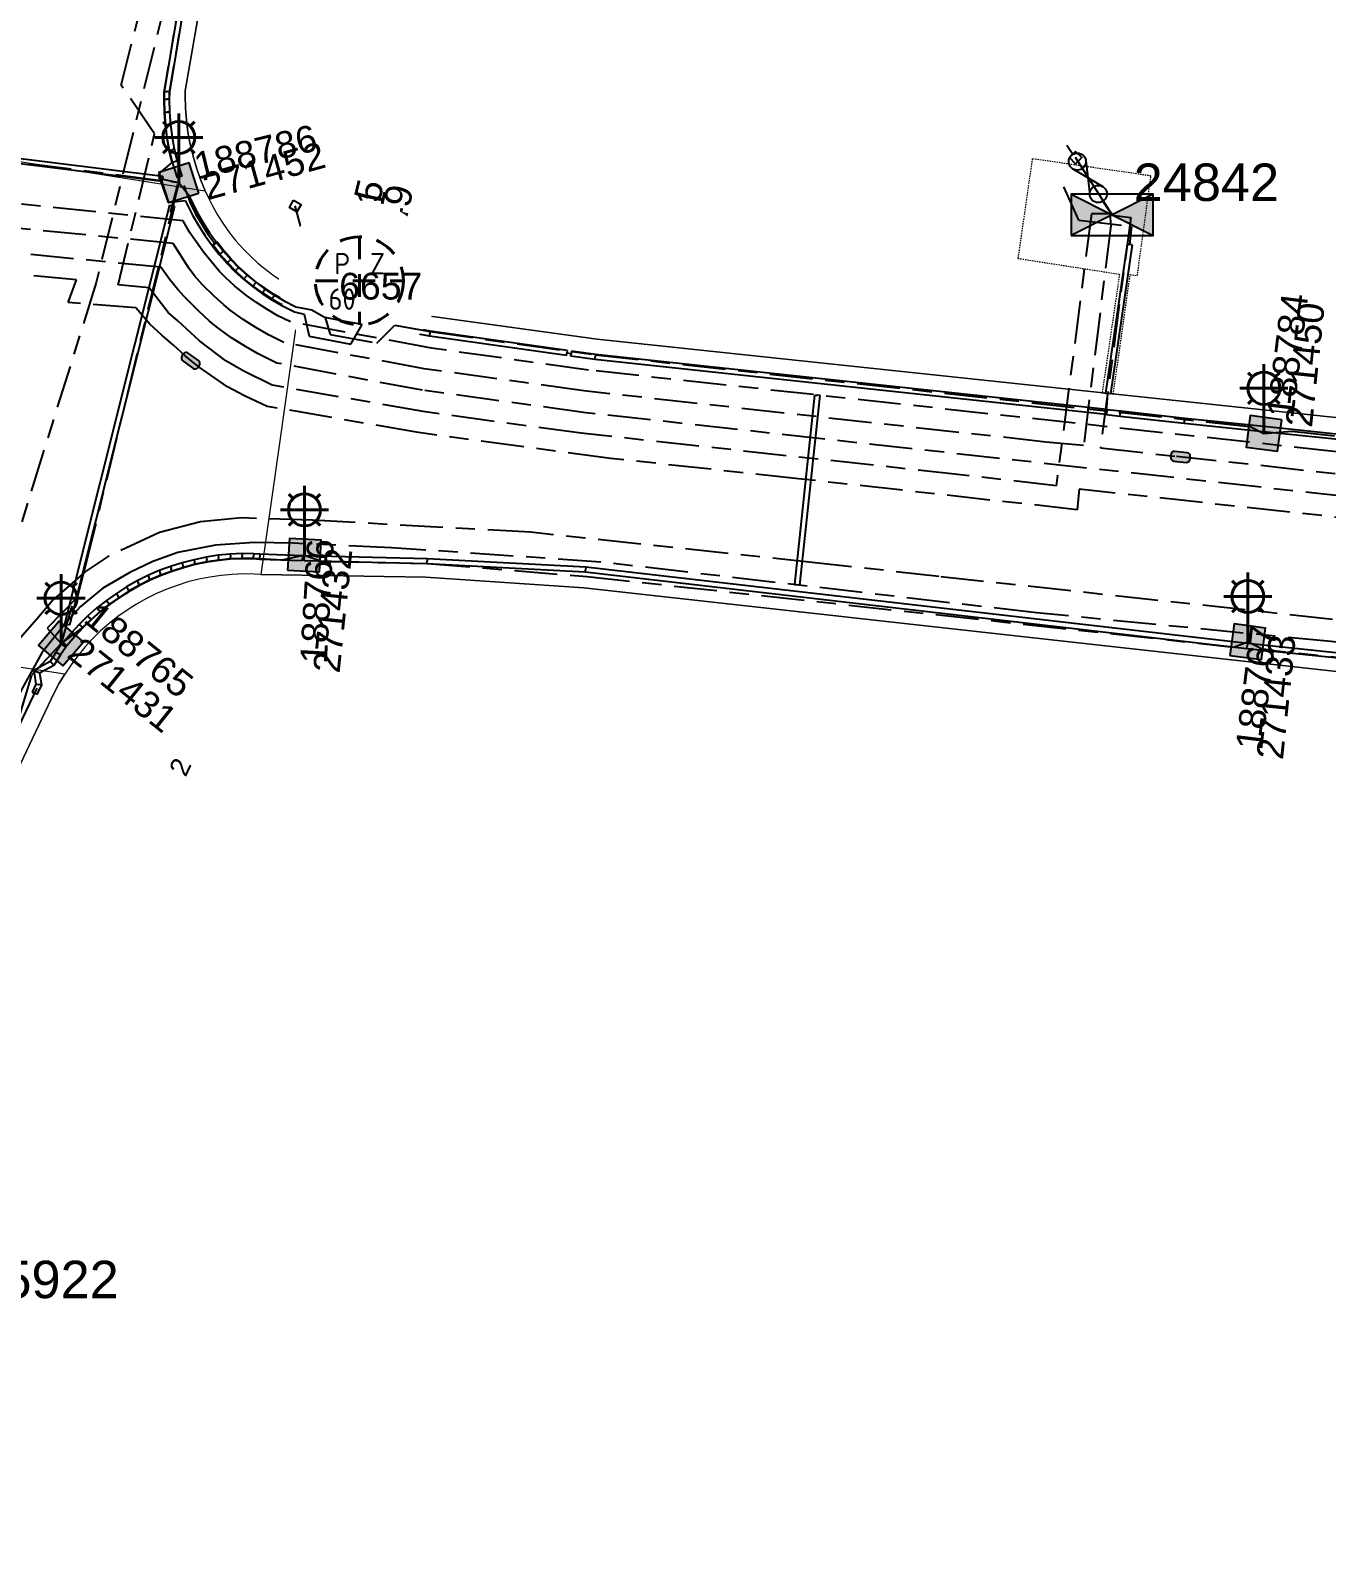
# Model space of a CAD drawing. Header units: metres. Extents: x 302931 to 308644, y 6253878 to 6257414.
# Drawn here: x 307561.3 to 307682.5, y 6256201.9 to 6256342.8 of the extents above; entities that cross this region are included whole.
import ezdxf
from ezdxf.enums import TextEntityAlignment as Align

# ---------------------------------------------------------------- set-up
doc = ezdxf.new("R2010")
doc.units = ezdxf.units.M
for name, pattern in [('Cable Exist UG', [8.2, 4, -1.2, 1.8, -1.2]), ('Dash', [5, 3, -2]), ('HIDDEN', [0.375, 0.25, -0.125]), ('HIDDEN2', [0.1875, 0.125, -0.0625])]:
    doc.linetypes.add(name, pattern=pattern)
doc.layers.get('0').update_dxf_attribs({"color": 6})
for name, color, linetype, lineweight in [('Cadastre Land Parcels_SP_EXT', 9, 'Continuous', 5), ('Cadastre Other Property_SP_EXT', 9, 'HIDDEN', 5), ('Cadastre Roads_SP_EXT', 9, 'Continuous', 5)]:
    doc.layers.add(name, color=color, linetype=linetype, lineweight=lineweight)
for name, color, linetype in [('Duct_SP_EXT', 7, 'Continuous'), ('Equip_HV_EXT', 7, 'Continuous'), ('Equip_LV_EXT', 7, 'Continuous'), ('Equip_SL_EXT', 7, 'Continuous'), ('Equip_SP_SL_EXT', 7, 'Continuous'), ('Mains_HV_EXT', 7, 'Continuous'), ('Mains_LV_EXT', 7, 'Continuous'), ('Mains_SL_EXT', 7, 'Continuous'), ('Services_SP_EXT', 7, 'Continuous'), ('Sub_SP_EXT', 7, 'Continuous'), ('SupportsUG_SP_LV_EXT', 7, 'Continuous'), ('SupportsUG_SP_LV_SL_EXT', 7, 'Continuous'), ('Trench_SP_EXT', 7, 'Continuous')]:
    doc.layers.add(name, color=color, linetype=linetype)
doc.styles.add('COLUMN_LABEL', font='arial.ttf')
doc.styles.add('iecARIAL', font='arial.ttf', dxfattribs={"height": 2})
doc.styles.add('IESYMBOL1', font='isocp.shx')
doc.styles.add('POLE_LABEL', font='arial.ttf')
doc.styles.add('SLCP_LABEL', font='arial.ttf', dxfattribs={"height": 3.5})
doc.styles.get("Standard").update_dxf_attribs({"font": 'arial.ttf'})

# ---------------------------------------------------------------- blocks, each defined once
blk = doc.blocks.new('SUB_PADMOUNT_EXT')
for points in [[(0, 0), (-3.84, 1.92), (-3.84, -1.92)], [(0, 0), (3.84, 1.92), (3.84, -1.92)]]:
    blk.add_hatch(color=256).paths.add_polyline_path(points)
for p, q in [((3.84, 1.92), (-3.84, -1.92)), ((-3.84, 1.92), (3.84, -1.92))]:
    blk.add_line(p, q)
blk.add_lwpolyline([(-3.84, -1.92), (3.84, -1.92), (3.84, 1.92), (-3.84, 1.92)], close=True)
for tag, height, flags, p in [('ASSET_NUM', 3.5, 8, (2, 2)), ('STREET_CODE', 0.2, 9, (1.5, 0)), ('CONSTRUCTED_VOLTAGE', 0.2, 9, (1.5, -0.2)), ('OPERATING_VOLTAGE', 0.2, 9, (1.5, -0.6)), ('ORIENTATION', 0.2, 9, (1.5, -0.8)), ('OWNED_BY', 0.2, 9, (1.5, -1)), ('OPERATED_BY', 0.2, 9, (1.5, -1.2)), ('NO_PHASES', 0.2, 9, (1.5, -0.4)), ('MAINTAINED_BY', 0.2, 9, (1.5, -1.4)), ('SECONDARY_VOLTAGE', 0.2, 9, (1.5, -1.6)), ('STATE', 0.2, 9, (1.5, -1.8)), ('SUBSTATION_TYPE', 0.2, 9, (1.5, -2.2)), ('PARENT', 0.2, 9, (1.5, -2)), ('USAGE', 0.2, 9, (1.5, -2.4)), ('LEGEND', 0.2, 9, (1.5, -2.6)), ('LOCATION', 0.2, 9, (1.5, -2.8)), ('STREETNAME', 0.2, 9, (1.5, -3)), ('SUBURB', 0.2, 9, (1.5, -3.2)), ('Z', 0.2, 1, (1.5, -3.6)), ('NOTES', 0.2, 9, (1.5, -3.4))]:
    blk.add_attdef(tag, text='', height=height, dxfattribs=dict(flags=flags)).set_placement(p, align=Align.MIDDLE_LEFT)
blk = doc.blocks.new('COLUMN_EXT')
blk.add_hatch(color=256).paths.add_polyline_path([(-1.49, 1.48), (-1.49, -1.49), (1.48, -1.49), (1.48, 1.48)])
blk.add_lwpolyline([(-1.49, -1.49), (1.48, -1.49), (1.48, 1.48), (-1.49, 1.48)], close=True)
for tag, height, style, flags, p in [('ASSET_NUM', 2.5, 'COLUMN_LABEL', 8, (2, 2)), ('STRUCTURE_PLANT_NUMBER', 0.2, 'POLE_LABEL', 9, (1.81, 0.03)), ('STREET_CODE', 0.2, 'COLUMN_LABEL', 9, (1.81, -0.2))]:
    blk.add_attdef(tag, text='', height=height, dxfattribs=dict(style=style, flags=flags)).set_placement(p, align=Align.MIDDLE_LEFT)
at = {"flags": 9}
for tag, p in [('COLUMN_TYPE', (1.81, -0.4)), ('OWNED_BY', (1.81, -0.6)), ('STATE', (1.81, -0.8)), ('USAGE', (1.81, -1)), ('LEGEND', (1.81, -1.2)), ('LOCATION', (1.81, -1.4)), ('STREETNAME', (1.81, -1.6)), ('SUBURB', (1.81, -1.8)), ('NOTES', (1.81, -2))]:
    blk.add_attdef(tag, text='', height=0.2, dxfattribs=at).set_placement(p, align=Align.MIDDLE_LEFT)
at = {"flags": 1}
blk.add_attdef('Z', (1.81, -2.35), '', height=0.2, dxfattribs=at)
blk = doc.blocks.new('PILLAR_EXT')
blk.add_hatch(color=256).paths.add_polyline_path([(-2.475, 0.99), (-2.475, -0.99), (2.475, -0.99), (2.475, 0.99)])
blk.add_lwpolyline([(-2.475, -0.99), (2.475, -0.99), (2.475, 0.99), (-2.475, 0.99)], close=True)
at = {"style": 'iecARIAL', "flags": 8}
blk.add_attdef('ASSET_NUM', (1.5, 3.5), '', height=2.5, dxfattribs=at)
for tag, p, flags in [('OWNED_BY', (0, -0.2), 9), ('STATE', (0, -0.4), 9), ('SUPPORT_TYPE', (0, -0.6), 9), ('USAGE', (0, -0.8), 9), ('LEGEND', (0, -1), 9), ('LOCATION', (0, -1.2), 9), ('NOTES', (0, -1.4), 9), ('PARENT', (0, -1.6), 9), ('STREETNAME', (0, -1.8), 9), ('SUBURB', (0, -2), 1)]:
    blk.add_attdef(tag, p, '', height=0.2, dxfattribs=dict(flags=flags))
blk = doc.blocks.new('SL_LANTERN_EXT')
at = {"lineweight": 40}
for p, q in [((-1.46, 5.68), (-1.06, 5.28)), ((0, 1.97), (0, 6.47)), ((1.46, 5.68), (1.06, 5.28)), ((-2.25, 4.22), (2.25, 4.22)), ((-1.46, 2.76), (-1.06, 3.16)), ((1.46, 2.76), (1.06, 3.16)), ((0, 0), (0, 2.72))]:
    blk.add_line(p, q, dxfattribs=at)
blk.add_circle((0, 4.22), 1.5, dxfattribs=at)
at = {"style": 'iecARIAL', "flags": 8}
blk.add_attdef('ASSET_NUM', (1.5, 1.5), '', height=2.5, dxfattribs=at)
for tag, p, height, flags in [('CONSTRUCTED_VOLTAGE', (0.98, -0.65), 0.2, 9), ('CONTROL_TYPE', (0.98, -0.85), 0.2, 9), ('LANTERN_PURPOSE', (0.98, -1.05), 0.2, 9), ('LANTERN_TYPE', (0.98, -1.25), 0.2, 9), ('NO_PHASES', (0.98, -1.45), 0.2, 9), ('LNUMBER', (2.18, -3.25), 2.5, 8), ('OPERATING_VOLTAGE', (0.98, -1.65), 0.2, 9), ('ORIENTATION', (0.98, -1.85), 0.2, 9), ('OWNED_BY', (0.98, -2.05), 0.2, 9), ('STATE', (0.98, -2.25), 0.2, 9), ('USAGE', (0.98, -2.45), 0.2, 9), ('CEXIST', (0.98, -2.65), 0.2, 9), ('CNEW', (0.98, -2.85), 0.2, 9), ('CNUMBER', (0.98, -3.05), 0.2, 9), ('CREMOVE', (0.98, -3.25), 0.2, 9), ('CREPLACE', (0.98, -3.45), 0.2, 9), ('LKINGHEIGHT', (0.98, -3.65), 0.2, 9), ('LBRACKET', (0.98, -3.85), 0.2, 9), ('LBRACKETVOCAB', (0.98, -4.05), 0.2, 9), ('LCATEGORY', (0.98, -4.25), 0.2, 9), ('LCHARGE1', (0.98, -4.45), 0.2, 9), ('LCHARGE1PERCENT', (0.98, -4.65), 0.2, 9), ('LCHARGE2', (0.98, -4.85), 0.2, 9), ('LCHARGE2PERCENT', (0.98, -5.05), 0.2, 9), ('LCHARGE3', (0.98, -5.25), 0.2, 9), ('LCHARGE3PERCENT', (0.98, -5.45), 0.2, 9), ('LEXIST', (0.98, -5.65), 0.2, 9), ('LLAMP', (0.98, -5.85), 0.2, 9), ('LLAMPVOCAB', (0.98, -6.05), 0.2, 9), ('LMAST', (0.98, -6.25), 0.2, 9), ('LMASTVOCAB', (0.98, -6.45), 0.2, 9), ('LNEW', (0.98, -6.65), 0.2, 9), ('LANTNUMBER', (0.98, -6.85), 0.2, 9), ('LOUTREACH', (0.98, -7.25), 0.2, 9), ('LOUTREACHVOCAB', (0.98, -7.45), 0.2, 9), ('LRATECODE', (0.98, -7.65), 0.2, 9), ('LREMOVE', (0.98, -7.85), 0.2, 9), ('LREPLACE', (0.98, -8.05), 0.2, 9), ('LTYPE', (0.98, -8.25), 0.2, 9), ('LTYPEVOCAB', (0.98, -8.45), 0.2, 9), ('LEGEND', (0.98, -8.65), 0.2, 9), ('STREETNAME', (0.98, -9.25), 0.2, 9), ('SUBURB', (0.98, -9.45), 0.2, 1), ('LOCATION', (0.98, -8.85), 0.2, 9), ('NOTES', (0.98, -9.05), 0.2, 9)]:
    blk.add_attdef(tag, p, '', height=height, dxfattribs=dict(flags=flags))
blk = doc.blocks.new('CCP_EXT')
at = {"flags": 9}
for tag, p in [('LEGEND', (0, -1.4)), ('STATE', (0, -1.8)), ('LIFE_SUPPORT', (0, -1.6)), ('NOTES', (0, -2))]:
    blk.add_attdef(tag, text='', height=0.2, dxfattribs=at).set_placement(p, align=Align.MIDDLE_LEFT)
blk.add_wipeout([(0, 0.57), (0.57, 0), (0, -0.57), (-0.57, 0)])
blk.add_lwpolyline([(-0.57, 0), (0, 0.57), (0.57, 0), (0, -0.57), (-0.57, 0)])
at = {"flags": 1}
blk.add_attdef('Z', (0, 0), '', height=0.2, dxfattribs=at)
at = {"flags": 9}
for tag, p in [('CCP_TYPE', (0, 0)), ('CONSTRUCTED_VOLTAGE', (0, -0.2)), ('OPERATING_VOLTAGE', (0, -0.6)), ('ORIENTATION', (0, -0.8)), ('OWNED_BY', (0, -1)), ('NO_PHASES', (0, -0.4)), ('USAGE', (0, -1.2))]:
    blk.add_attdef(tag, text='', height=0.2, dxfattribs=at).set_placement(p, align=Align.MIDDLE_LEFT)
blk = doc.blocks.new('HV_STJ_EXT')
h = blk.add_hatch(color=256)
edge = h.paths.add_edge_path()
edge.add_ellipse((-0.59, 0.13), major_axis=(0.226, 0.226), ratio=1, start_angle=45, end_angle=135)
edge.add_line((-0.91, 0.13), (-0.91, -0.13))
edge.add_ellipse((-0.59, -0.13), major_axis=(0.226, 0.226), ratio=1, start_angle=135, end_angle=225)
edge.add_line((-0.59, -0.45), (0.59, -0.45))
edge.add_ellipse((0.59, -0.13), major_axis=(-0.226, 0.226), ratio=1, start_angle=135, end_angle=225)
edge.add_line((0.91, -0.13), (0.91, 0.13))
edge.add_ellipse((0.59, 0.13), major_axis=(-0.226, 0.226), ratio=1, start_angle=225, end_angle=315)
edge.add_line((0.59, 0.45), (-0.59, 0.45))
blk.add_lwpolyline([(-0.91, 0.13), (-0.91, -0.13, 0.414214), (-0.59, -0.45), (0.59, -0.45, 0.414214), (0.91, -0.13), (0.91, 0.13, 0.414214), (0.59, 0.45), (-0.59, 0.45, 0.414214)], format="xyb", close=True)
for tag, flags, p in [('ORIENTATION', 9, (1.5, 0)), ('Z', 1, (1.5, -0.8)), ('USAGE', 9, (1.5, -0.2)), ('LEGEND', 9, (1.5, -0.4)), ('NOTES', 9, (1.5, -0.6))]:
    blk.add_attdef(tag, text='', height=0.2, dxfattribs=dict(flags=flags)).set_placement(p, align=Align.MIDDLE_LEFT)
blk = doc.blocks.new('LV_UG_DFUSE_CLOSED_EXT')
for points in [[(1, 0), (0, 0)], [(5.04, 0.73), (2.16, -0.72)], [(5.05, -0.71), (2.16, 0.72)], [(6.2, 0.01), (7.2, 0.01)]]:
    blk.add_lwpolyline(points)
for centre in [(1.8, 0), (5.4, 0.01)]:
    blk.add_circle(centre, 0.8)
at = {"flags": 9}
for tag, p in [('ACTUAL_STATUS', (0, 0)), ('CONSTRUCTED_VOLTAGE', (0, -0.2)), ('OPERATING_VOLTAGE', (0, -0.6)), ('ORIENTATION', (0, -0.8)), ('STATE', (0, -1)), ('SWITCH_TYPE', (0, -1.2)), ('NO_PHASES', (0, -0.4)), ('USAGE', (0, -1.4)), ('NOTES', (0, -1.6))]:
    blk.add_attdef(tag, text='', height=0.2, dxfattribs=at).set_placement(p, align=Align.MIDDLE_LEFT)
at = {"flags": 1}
blk.add_attdef('Z', (0, 0), '', height=0.2, dxfattribs=at)
blk = doc.blocks.new('SLCP_ZELL_EXT')
blk.add_wipeout([(-0.24, 7.5), (-0.71, 7.47), (-1.17, 7.41), (-1.64, 7.32), (-2.09, 7.21), (-2.54, 7.06), (-2.98, 6.89), (-3.41, 6.69), (-3.82, 6.46), (-4.22, 6.21), (-4.6, 5.93), (-4.96, 5.63), (-5.31, 5.31), (-5.63, 4.96), (-5.93, 4.6), (-6.21, 4.22), (-6.46, 3.82), (-6.69, 3.41), (-6.89, 2.98), (-7.06, 2.54), (-7.21, 2.09), (-7.32, 1.64), (-7.41, 1.17), (-7.47, 0.71), (-7.5, 0.24), (-7.5, -0.24), (-7.47, -0.71), (-7.41, -1.17), (-7.32, -1.64), (-7.21, -2.09), (-7.06, -2.54), (-6.89, -2.98), (-6.69, -3.41), (-6.46, -3.82), (-6.21, -4.22), (-5.93, -4.6), (-5.63, -4.96), (-5.31, -5.31), (-4.96, -5.63), (-4.6, -5.93), (-4.22, -6.21), (-3.82, -6.46), (-3.41, -6.69), (-2.98, -6.89), (-2.54, -7.06), (-2.09, -7.21), (-1.64, -7.32), (-1.17, -7.41), (-0.71, -7.47), (-0.24, -7.5), (0.24, -7.5), (0.71, -7.47), (1.17, -7.41), (1.64, -7.32), (2.09, -7.21), (2.54, -7.06), (2.98, -6.89), (3.41, -6.69), (3.82, -6.46), (4.22, -6.21), (4.6, -5.93), (4.96, -5.63), (5.31, -5.31), (5.63, -4.96), (5.93, -4.6), (6.21, -4.22), (6.46, -3.82), (6.69, -3.41), (6.89, -2.98), (7.06, -2.54), (7.21, -2.09), (7.32, -1.64), (7.41, -1.17), (7.47, -0.71), (7.5, -0.24), (7.5, 0.24), (7.47, 0.71), (7.41, 1.17), (7.32, 1.64), (7.21, 2.09), (7.06, 2.54), (6.89, 2.98), (6.69, 3.41), (6.46, 3.82), (6.21, 4.22), (5.93, 4.6), (5.63, 4.96), (5.31, 5.31), (4.96, 5.63), (4.6, 5.93), (4.22, 6.21), (3.82, 6.46), (3.41, 6.69), (2.98, 6.89), (2.54, 7.06), (2.09, 7.21), (1.64, 7.32), (1.17, 7.41), (0.71, 7.47), (0.24, 7.5)])
at = {"linetype": 'Dash', "lineweight": 40, "ltscale": 0.7}
for p, q in [((0, 4.11), (0, -4.11)), ((-4.11, 0), (4.11, 0))]:
    blk.add_line(p, q, dxfattribs=at)
blk.add_circle((0, 0), 4.11, dxfattribs=at)
at = {"lineweight": 40, "style": 'IESYMBOL1'}
for s, p in [('P', (-1.6, 0)), ('Z', (1.7, 0)), ('60', (-1.61, -3.31))]:
    blk.add_text(s, height=2, dxfattribs=at).set_placement(p, align=Align.BOTTOM_CENTER)
at = {"style": 'SLCP_LABEL'}
for tag, height, flags, p in [('ASSET_NUM', 2.5, 8, (2, 2)), ('STREET_CODE', 0.2, 9, (0, -0.2))]:
    blk.add_attdef(tag, text='', height=height, dxfattribs=dict(at, flags=flags)).set_placement(p, align=Align.MIDDLE_LEFT)
at = {"flags": 1}
blk.add_attdef('Z', (0, 0), '', height=0.2, dxfattribs=at)
at = {"flags": 9}
for tag, p in [('CONSTRUCTED_VOLTAGE', (0, -0.4)), ('CONTROL_TYPE', (0, -0.6)), ('OPERATING_VOLTAGE', (0, -1)), ('ORIENTATION', (0, -1.2)), ('OWNED_BY', (0, -1.4)), ('NO_PHASES', (0, -0.8)), ('STATE', (0, -2)), ('USAGE', (0, -1.6)), ('LOCATION', (0, -1.8)), ('NOTES', (0, -2.2))]:
    blk.add_attdef(tag, text='', height=0.2, dxfattribs=at).set_placement(p, align=Align.MIDDLE_LEFT)

msp = doc.modelspace()

# ---------------------------------------------------------------- linework, layer by layer
at = {"layer": 'Cadastre Land Parcels_SP_EXT', "linetype": 'Continuous'}
for points in [[(307577.59, 6256347.35), (307575.83, 6256337.12), (307575.82, 6256336.67), (307575.85, 6256335.53), (307575.94, 6256334.39), (307576.09, 6256333.26), (307576.3, 6256332.14), (307576.57, 6256331.02), (307576.89, 6256329.93), (307577.27, 6256328.85), (307577.71, 6256327.8), (307577.98, 6256327.19), (307578.41, 6256326.32), (307578.89, 6256325.48), (307579.41, 6256324.66), (307579.97, 6256323.87), (307580.57, 6256323.11), (307581.22, 6256322.39), (307581.89, 6256321.7), (307582.61, 6256321.04), (307583.36, 6256320.43), (307584.13, 6256319.85), (307584.94, 6256319.32), (307585.78, 6256318.82), (307586.63, 6256318.38), (307598.72, 6256316.09), (307614.32, 6256313.92), (307729.42, 6256301.71)], [(307711.12, 6256279.8), (307613.08, 6256290.69), (307598.29, 6256291.7), (307582.91, 6256291.95), (307582.32, 6256291.98), (307581.27, 6256292), (307580.22, 6256291.96), (307579.18, 6256291.86), (307578.14, 6256291.71), (307577.11, 6256291.5), (307576.09, 6256291.25), (307575.09, 6256290.93), (307574.11, 6256290.57), (307573.14, 6256290.16), (307572.2, 6256289.69), (307571.28, 6256289.18), (307570.4, 6256288.62), (307569.54, 6256288.01), (307568.72, 6256287.36), (307567.93, 6256286.67), (307567.18, 6256285.94), (307566.46, 6256285.17), (307565.79, 6256284.36), (307565.17, 6256283.52), (307564.58, 6256282.65), (307564.07, 6256281.78), (307563.6, 6256280.88), (307559.86, 6256273.02)]]:
    msp.add_lwpolyline(points, dxfattribs=at)
at = {"layer": 'Cadastre Roads_SP_EXT', "linetype": 'Continuous'}
for points in [[(307522.45, 6256345.35), (307520.96, 6256341.61), (307519.27, 6256337.95), (307518.83, 6256337.08), (307543.4, 6256333.21), (307577.71, 6256327.8), (307577.27, 6256328.85), (307576.89, 6256329.93), (307576.57, 6256331.02), (307576.3, 6256332.14), (307576.09, 6256333.26), (307575.94, 6256334.39), (307575.85, 6256335.53), (307575.82, 6256336.67), (307575.83, 6256337.12), (307577.59, 6256347.35)], [(307865.58, 6256286.63), (307813.33, 6256292.4), (307729.42, 6256301.71), (307614.32, 6256313.92), (307598.72, 6256316.09), (307586.63, 6256318.38), (307584.76, 6256305.09), (307582.91, 6256291.95), (307598.3, 6256291.7), (307613.08, 6256290.69), (307711.12, 6256279.8), (307727.01, 6256277.83), (307788.85, 6256270.97), (307852.3, 6256263.93)], [(307559.86, 6256273.02), (307563.6, 6256280.88), (307564.07, 6256281.78), (307564.58, 6256282.65), (307538.59, 6256286.59)]]:
    msp.add_lwpolyline(points, dxfattribs=at)
at = {"layer": 'Duct_SP_EXT'}
for p, q in [((307573.9, 6256337.08), (307575.66, 6256347.55)), ((307574.38, 6256337.04), (307576.13, 6256347.48)), ((307573.89, 6256336.34), (307573.9, 6256337.08)), ((307573.9, 6256337.08), (307574.14, 6256337.06)), ((307574.38, 6256337.04), (307574.14, 6256337.06)), ((307574.37, 6256336.35), (307574.38, 6256337.04)), ((307573.92, 6256335.12), (307573.89, 6256336.34)), ((307573.89, 6256336.34), (307574.13, 6256336.34)), ((307574.37, 6256336.35), (307574.13, 6256336.34)), ((307574.4, 6256335.14), (307574.37, 6256336.35)), ((307573.92, 6256335.12), (307574.16, 6256335.13)), ((307574.01, 6256333.9), (307573.92, 6256335.12)), ((307574.01, 6256333.9), (307574.25, 6256333.92)), ((307574.16, 6256332.73), (307574.01, 6256333.9)), ((307574.4, 6256335.14), (307574.16, 6256335.13)), ((307574.49, 6256333.95), (307574.25, 6256333.92)), ((307574.49, 6256333.95), (307574.4, 6256335.14)), ((307574.64, 6256332.8), (307574.49, 6256333.95)), ((307573.73, 6256329.14), (307546.44, 6256332.52)), ((307574.16, 6256332.73), (307574.4, 6256332.76)), ((307574.37, 6256331.58), (307574.16, 6256332.73)), ((307574.64, 6256332.8), (307574.4, 6256332.76)), ((307574.84, 6256331.68), (307574.64, 6256332.8)), ((307573.68, 6256328.67), (307546.38, 6256332.04)), ((307574.37, 6256331.58), (307574.61, 6256331.63)), ((307574.64, 6256330.46), (307574.37, 6256331.58)), ((307574.84, 6256331.68), (307574.61, 6256331.63)), ((307575.11, 6256330.59), (307574.84, 6256331.68)), ((307574.64, 6256330.46), (307574.88, 6256330.53)), ((307575.1, 6256329.01), (307574.64, 6256330.46)), ((307575.11, 6256330.59), (307574.88, 6256330.53)), ((307575.56, 6256329.15), (307575.11, 6256330.59)), ((307573.68, 6256328.67), (307573.7, 6256328.9)), ((307573.73, 6256329.14), (307573.7, 6256328.9)), ((307575.1, 6256329.01), (307575.33, 6256329.08)), ((307575.56, 6256329.15), (307575.33, 6256329.08)), ((307574.37, 6256326.44), (307564.55, 6256287.32)), ((307574.84, 6256326.32), (307565.02, 6256287.2)), ((307574.37, 6256326.44), (307574.61, 6256326.38)), ((307574.84, 6256326.32), (307574.61, 6256326.38)), ((307578.4, 6256322.74), (307578.6, 6256322.88)), ((307578.43, 6256322.71), (307578.4, 6256322.74)), ((307578.43, 6256322.71), (307578.62, 6256322.85)), ((307579.06, 6256321.88), (307578.43, 6256322.71)), ((307578.79, 6256323.02), (307578.6, 6256322.88)), ((307578.81, 6256322.99), (307578.62, 6256322.85)), ((307578.81, 6256322.99), (307578.79, 6256323.02)), ((307579.43, 6256322.19), (307578.81, 6256322.99)), ((307663.83, 6256322.8), (307661.8, 6256308.89)), ((307664.31, 6256322.73), (307662.27, 6256308.82)), ((307663.83, 6256322.8), (307664.07, 6256322.76)), ((307664.31, 6256322.73), (307664.07, 6256322.76)), ((307579.06, 6256321.88), (307579.24, 6256322.04)), ((307579.77, 6256321.08), (307579.06, 6256321.88)), ((307579.43, 6256322.19), (307579.24, 6256322.04)), ((307580.12, 6256321.4), (307579.43, 6256322.19)), ((307579.77, 6256321.08), (307579.94, 6256321.24)), ((307580.12, 6256321.4), (307579.94, 6256321.24)), ((307580.85, 6256320.65), (307580.12, 6256321.4)), ((307580.52, 6256320.31), (307579.77, 6256321.08)), ((307580.52, 6256320.31), (307580.68, 6256320.48)), ((307581.32, 6256319.58), (307580.52, 6256320.31)), ((307580.85, 6256320.65), (307580.68, 6256320.48)), ((307581.64, 6256319.94), (307580.85, 6256320.65)), ((307581.32, 6256319.58), (307581.48, 6256319.76)), ((307581.64, 6256319.94), (307581.48, 6256319.76)), ((307582.46, 6256319.27), (307581.64, 6256319.94)), ((307582.17, 6256318.89), (307581.32, 6256319.58)), ((307582.17, 6256318.89), (307582.31, 6256319.08)), ((307583.05, 6256318.25), (307582.17, 6256318.89)), ((307582.46, 6256319.27), (307582.31, 6256319.08)), ((307583.32, 6256318.65), (307582.46, 6256319.27)), ((307583.05, 6256318.25), (307583.18, 6256318.45)), ((307583.32, 6256318.65), (307583.18, 6256318.45)), ((307584.2, 6256318.07), (307583.32, 6256318.65)), ((307583.94, 6256317.66), (307583.05, 6256318.25)), ((307583.94, 6256317.66), (307584.07, 6256317.87)), ((307584.88, 6256317.12), (307583.94, 6256317.66)), ((307584.2, 6256318.07), (307584.07, 6256317.87)), ((307585.11, 6256317.54), (307584.2, 6256318.07)), ((307584.88, 6256317.12), (307584.99, 6256317.33)), ((307586.04, 6256316.53), (307584.88, 6256317.12)), ((307585.11, 6256317.54), (307584.99, 6256317.33)), ((307586.2, 6256316.99), (307585.11, 6256317.54)), ((307586.2, 6256316.99), (307586.12, 6256316.76)), ((307588.95, 6256316.48), (307586.2, 6256316.99)), ((307586.04, 6256316.53), (307586.12, 6256316.76)), ((307588.86, 6256316.01), (307586.04, 6256316.53)), ((307588.86, 6256316.01), (307588.91, 6256316.24)), ((307588.86, 6256316.01), (307588.91, 6256316.24)), ((307592.43, 6256315.35), (307588.86, 6256316.01)), ((307588.95, 6256316.48), (307588.91, 6256316.24)), ((307588.95, 6256316.48), (307588.91, 6256316.24)), ((307592.52, 6256315.82), (307588.95, 6256316.48)), ((307592.43, 6256315.35), (307592.48, 6256315.58)), ((307592.43, 6256315.35), (307592.48, 6256315.58)), ((307592.52, 6256315.82), (307592.48, 6256315.58)), ((307592.52, 6256315.82), (307592.48, 6256315.58)), ((307598.73, 6256314.68), (307592.52, 6256315.82)), ((307598.66, 6256314.21), (307592.43, 6256315.35)), ((307598.66, 6256314.21), (307598.69, 6256314.44)), ((307611.46, 6256312.39), (307598.66, 6256314.21)), ((307598.73, 6256314.68), (307598.69, 6256314.44)), ((307611.53, 6256312.87), (307598.73, 6256314.68)), ((307611.53, 6256312.87), (307611.49, 6256312.63)), ((307611.93, 6256312.81), (307611.9, 6256312.57)), ((307614.16, 6256312.5), (307611.93, 6256312.81)), ((307611.46, 6256312.39), (307611.49, 6256312.63)), ((307611.87, 6256312.34), (307611.9, 6256312.57)), ((307614.1, 6256312.02), (307611.87, 6256312.34)), ((307614.1, 6256312.02), (307614.13, 6256312.26)), ((307661.88, 6256306.88), (307614.1, 6256312.02)), ((307614.16, 6256312.5), (307614.13, 6256312.26)), ((307661.93, 6256307.36), (307614.16, 6256312.5)), ((307632.78, 6256291), (307634.67, 6256308.71)), ((307633.25, 6256290.95), (307635.15, 6256308.66)), ((307634.67, 6256308.71), (307634.91, 6256308.69)), ((307635.15, 6256308.66), (307634.91, 6256308.69)), ((307661.8, 6256308.89), (307662.03, 6256308.86)), ((307662.27, 6256308.82), (307662.03, 6256308.86)), ((307661.88, 6256306.88), (307661.91, 6256307.12)), ((307661.93, 6256307.36), (307661.91, 6256307.12)), ((307661.92, 6256306.86), (307661.95, 6256307.1)), ((307661.97, 6256307.34), (307661.95, 6256307.1)), ((307663.21, 6256307.2), (307661.97, 6256307.34)), ((307663.21, 6256307.2), (307663.19, 6256306.96)), ((307669.21, 6256306.53), (307663.21, 6256307.2)), ((307663.16, 6256306.72), (307661.92, 6256306.86)), ((307663.16, 6256306.72), (307663.19, 6256306.96)), ((307669.16, 6256306.05), (307663.16, 6256306.72)), ((307669.16, 6256306.05), (307669.19, 6256306.29)), ((307676.56, 6256305.28), (307669.16, 6256306.05)), ((307669.21, 6256306.53), (307669.19, 6256306.29)), ((307676.61, 6256305.76), (307669.21, 6256306.53)), ((307676.61, 6256305.76), (307676.59, 6256305.52)), ((307676.61, 6256305.76), (307676.59, 6256305.52)), ((307709.38, 6256302.37), (307676.61, 6256305.76)), ((307676.56, 6256305.28), (307676.59, 6256305.52)), ((307676.56, 6256305.28), (307676.59, 6256305.52)), ((307709.33, 6256301.89), (307676.56, 6256305.28)), ((307575.54, 6256293.03), (307574.45, 6256292.7)), ((307576.66, 6256293.33), (307575.54, 6256293.03)), ((307575.54, 6256293.03), (307575.61, 6256292.8)), ((307577.79, 6256293.57), (307576.66, 6256293.33)), ((307576.66, 6256293.33), (307576.71, 6256293.1)), ((307576.77, 6256292.87), (307576.71, 6256293.1)), ((307577.88, 6256293.1), (307576.77, 6256292.87)), ((307578.92, 6256293.74), (307577.79, 6256293.57)), ((307577.79, 6256293.57), (307577.84, 6256293.33)), ((307577.88, 6256293.1), (307577.84, 6256293.33)), ((307578.98, 6256293.26), (307577.88, 6256293.1)), ((307580.03, 6256293.85), (307578.92, 6256293.74)), ((307578.92, 6256293.74), (307578.95, 6256293.5)), ((307578.98, 6256293.26), (307578.95, 6256293.5)), ((307580.07, 6256293.37), (307578.98, 6256293.26)), ((307581.14, 6256293.9), (307580.03, 6256293.85)), ((307580.03, 6256293.85), (307580.05, 6256293.61)), ((307580.07, 6256293.37), (307580.05, 6256293.61)), ((307581.15, 6256293.42), (307580.07, 6256293.37)), ((307582.23, 6256293.89), (307581.14, 6256293.9)), ((307581.14, 6256293.9), (307581.14, 6256293.66)), ((307581.15, 6256293.42), (307581.14, 6256293.66)), ((307582.21, 6256293.41), (307581.15, 6256293.42)), ((307582.21, 6256293.41), (307582.22, 6256293.65)), ((307582.78, 6256293.36), (307582.21, 6256293.41)), ((307582.23, 6256293.89), (307582.22, 6256293.65)), ((307582.81, 6256293.84), (307582.23, 6256293.89)), ((307582.78, 6256293.36), (307582.79, 6256293.6)), ((307586.77, 6256293.22), (307582.78, 6256293.36)), ((307582.81, 6256293.84), (307582.79, 6256293.6)), ((307586.79, 6256293.7), (307582.81, 6256293.84)), ((307586.77, 6256293.22), (307586.78, 6256293.46)), ((307586.79, 6256293.7), (307586.78, 6256293.46)), ((307586.96, 6256293.69), (307586.95, 6256293.45)), ((307586.95, 6256293.21), (307586.95, 6256293.45)), ((307598.42, 6256292.94), (307586.95, 6256293.21)), ((307598.44, 6256293.42), (307586.96, 6256293.69)), ((307598.42, 6256292.94), (307598.43, 6256293.18)), ((307598.44, 6256293.42), (307598.43, 6256293.18)), ((307613.25, 6256292.63), (307598.44, 6256293.42)), ((307572.35, 6256291.86), (307571.34, 6256291.36)), ((307573.39, 6256292.31), (307572.35, 6256291.86)), ((307572.35, 6256291.86), (307572.45, 6256291.64)), ((307572.55, 6256291.43), (307572.45, 6256291.64)), ((307573.57, 6256291.86), (307572.55, 6256291.43)), ((307574.45, 6256292.7), (307573.39, 6256292.31)), ((307573.39, 6256292.31), (307573.48, 6256292.08)), ((307573.57, 6256291.86), (307573.48, 6256292.08)), ((307574.6, 6256292.24), (307573.57, 6256291.86)), ((307574.45, 6256292.7), (307574.53, 6256292.47)), ((307574.6, 6256292.24), (307574.53, 6256292.47)), ((307575.67, 6256292.57), (307574.6, 6256292.24)), ((307575.67, 6256292.57), (307575.61, 6256292.8)), ((307576.77, 6256292.87), (307575.67, 6256292.57)), ((307613.21, 6256292.15), (307598.42, 6256292.94)), ((307613.21, 6256292.15), (307613.23, 6256292.39)), ((307675.03, 6256285.01), (307613.21, 6256292.15)), ((307613.25, 6256292.63), (307613.23, 6256292.39)), ((307675.09, 6256285.49), (307613.25, 6256292.63)), ((307569.4, 6256290.17), (307568.47, 6256289.52)), ((307570.36, 6256290.78), (307569.4, 6256290.17)), ((307569.4, 6256290.17), (307569.54, 6256289.97)), ((307570.61, 6256290.37), (307569.67, 6256289.77)), ((307571.34, 6256291.36), (307570.36, 6256290.78)), ((307570.36, 6256290.78), (307570.49, 6256290.58)), ((307570.61, 6256290.37), (307570.49, 6256290.58)), ((307571.57, 6256290.93), (307570.61, 6256290.37)), ((307571.34, 6256291.36), (307571.46, 6256291.14)), ((307571.57, 6256290.93), (307571.46, 6256291.14)), ((307572.55, 6256291.43), (307571.57, 6256290.93)), ((307632.78, 6256291), (307633.01, 6256290.98)), ((307633.25, 6256290.95), (307633.01, 6256290.98)), ((307567.57, 6256288.82), (307566.72, 6256288.07)), ((307568.47, 6256289.52), (307567.57, 6256288.82)), ((307567.57, 6256288.82), (307567.73, 6256288.63)), ((307568.76, 6256289.13), (307567.88, 6256288.45)), ((307568.47, 6256289.52), (307568.61, 6256289.32)), ((307568.76, 6256289.13), (307568.61, 6256289.32)), ((307569.67, 6256289.77), (307568.76, 6256289.13)), ((307569.67, 6256289.77), (307569.54, 6256289.97)), ((307566.72, 6256288.07), (307565.92, 6256287.29)), ((307567.05, 6256287.72), (307566.27, 6256286.95)), ((307566.72, 6256288.07), (307566.89, 6256287.9)), ((307567.05, 6256287.72), (307566.89, 6256287.9)), ((307567.88, 6256288.45), (307567.05, 6256287.72)), ((307567.88, 6256288.45), (307567.73, 6256288.63)), ((307565.17, 6256286.46), (307564.39, 6256285.58)), ((307564.55, 6256287.32), (307564.79, 6256287.26)), ((307565.53, 6256286.14), (307564.76, 6256285.27)), ((307565.02, 6256287.2), (307564.79, 6256287.26)), ((307565.92, 6256287.29), (307565.17, 6256286.46)), ((307565.17, 6256286.46), (307565.35, 6256286.3)), ((307565.53, 6256286.14), (307565.35, 6256286.3)), ((307566.27, 6256286.95), (307565.53, 6256286.14)), ((307565.92, 6256287.29), (307566.1, 6256287.12)), ((307566.27, 6256286.95), (307566.1, 6256287.12)), ((307563.78, 6256284.69), (307563.22, 6256283.82)), ((307564.28, 6256285.44), (307563.78, 6256284.69)), ((307563.78, 6256284.69), (307563.98, 6256284.56)), ((307564.18, 6256284.43), (307563.98, 6256284.56)), ((307564.68, 6256285.17), (307564.18, 6256284.43)), ((307564.28, 6256285.44), (307564.48, 6256285.31)), ((307564.39, 6256285.58), (307564.29, 6256285.46)), ((307564.29, 6256285.46), (307564.48, 6256285.31)), ((307564.39, 6256285.58), (307564.58, 6256285.43)), ((307564.66, 6256285.16), (307564.48, 6256285.31)), ((307564.68, 6256285.17), (307564.48, 6256285.31)), ((307564.76, 6256285.27), (307564.58, 6256285.43)), ((307564.76, 6256285.27), (307564.66, 6256285.16)), ((307675.03, 6256285.01), (307675.06, 6256285.25)), ((307675.03, 6256285.01), (307675.06, 6256285.25)), ((307711.26, 6256281.24), (307675.03, 6256285.01)), ((307675.09, 6256285.49), (307675.06, 6256285.25)), ((307675.08, 6256285.49), (307675.06, 6256285.25)), ((307711.31, 6256281.71), (307675.08, 6256285.49)), ((307563.22, 6256283.82), (307561.69, 6256282.98)), ((307563.56, 6256283.46), (307562.22, 6256282.72)), ((307563.22, 6256283.82), (307563.39, 6256283.64)), ((307563.56, 6256283.46), (307563.39, 6256283.64)), ((307564.18, 6256284.43), (307563.56, 6256283.46)), ((307561.69, 6256282.98), (307561.89, 6256281.7)), ((307561.69, 6256282.98), (307561.96, 6256282.85)), ((307562.22, 6256282.72), (307561.96, 6256282.85)), ((307562.22, 6256282.72), (307562.39, 6256281.63)), ((307561.89, 6256281.7), (307561.53, 6256280.96)), ((307561.53, 6256280.96), (307561.75, 6256280.86)), ((307561.97, 6256280.75), (307561.75, 6256280.86)), ((307561.89, 6256281.7), (307562.14, 6256281.66)), ((307562.39, 6256281.63), (307561.97, 6256280.75)), ((307562.39, 6256281.63), (307562.14, 6256281.66))]:
    msp.add_line(p, q, dxfattribs=at)
at = {"layer": 'Mains_HV_EXT', "linetype": 'Cable Exist UG'}
for points in [[(307574.88, 6256349.15), (307567.51, 6256319.22), (307556.68, 6256284.45), (307556.68, 6256284.45), (307553.23, 6256275.96), (307547.62, 6256262.77), (307542.73, 6256249.38), (307532.05, 6256221.11), (307519.9, 6256193.33), (307508.65, 6256170.81), (307454.05, 6256066.16), (307414.72, 6256087.57), (307370.98, 6256105.35), (307340.95, 6256151.16)], [(307662.42, 6256325.51), (307664.17, 6256325.29), (307661.34, 6256303.79), (307661.34, 6256303.79), (307668.8, 6256302.93)], [(307576.35, 6256311.94), (307575.83, 6256312.36), (307574.75, 6256313.37), (307573.65, 6256314.29), (307572.53, 6256315.32), (307571.23, 6256316.85), (307564.89, 6256317.37), (307565.66, 6256319.46), (307547.25, 6256321.2)], [(307705.75, 6256298.75), (307704.75, 6256298.98), (307704.75, 6256298.98), (307668.46, 6256302.98)], [(307852.68, 6256268.96), (307812.64, 6256273.6), (307781.97, 6256277.14), (307763.45, 6256278.99), (307733.12, 6256282.04), (307717.09, 6256284.12), (307705.57, 6256285.44), (307690.83, 6256286.94), (307683.02, 6256287.75), (307646.24, 6256291.76), (307634.7, 6256293.05), (307608.09, 6256295.89), (307587.68, 6256297.02), (307581.08, 6256297.23), (307577.25, 6256296.85), (307573.43, 6256295.86), (307568.58, 6256293.61), (307566.53, 6256292.22), (307563.49, 6256289.58), (307561.96, 6256287.76), (307558.49, 6256283.79)], [(307730.73, 6256280.44), (307726.39, 6256280.78), (307726.39, 6256280.78), (307682.85, 6256285.68), (307655.38, 6256288.36), (307655.38, 6256288.36), (307614.66, 6256293.11), (307595.1, 6256294.44), (307585.96, 6256294.87), (307582.32, 6256294.92), (307578.65, 6256294.7), (307575.14, 6256294), (307572.8, 6256293.15), (307570.65, 6256292.12), (307568.13, 6256290.67), (307566.01, 6256288.93), (307564.71, 6256287.46), (307562.44, 6256284.62), (307560.64, 6256281.36), (307559.25, 6256278.61)]]:
    msp.add_lwpolyline(points, dxfattribs=at)
at = {"layer": 'Mains_SL_EXT', "linetype": 'Cable Exist UG'}
for points in [[(307578.29, 6256383.57), (307578.66, 6256382.35), (307578.66, 6256382.35), (307578.33, 6256377.68), (307577.04, 6256366.33), (307575.77, 6256354.8), (307576.38, 6256349.67), (307576.09, 6256347.51), (307574.34, 6256336.99), (307574.33, 6256336.32), (307574.36, 6256335.12), (307574.45, 6256333.93), (307574.6, 6256332.79), (307574.8, 6256331.66), (307575.07, 6256330.57), (307575.22, 6256330.02), (307575.23, 6256328.55)], [(307544.95, 6256332.45), (307575.23, 6256328.55)], [(307575.23, 6256328.55), (307566.68, 6256293.44), (307565.74, 6256289.81), (307562.94, 6256286.94), (307564.23, 6256285.5)], [(307676.61, 6256305.12), (307679.22, 6256305.34), (307679.22, 6256305.34), (307729.45, 6256299.65), (307762.35, 6256296.54), (307764.29, 6256295.83)], [(307586.97, 6256293.76), (307584.88, 6256293.3), (307584.88, 6256293.3), (307582.79, 6256293.41), (307582.2, 6256293.44), (307581.14, 6256293.45), (307580.05, 6256293.41), (307578.96, 6256293.3), (307577.86, 6256293.13), (307576.76, 6256292.9), (307575.67, 6256292.61), (307574.6, 6256292.27), (307573.56, 6256291.89), (307572.54, 6256291.46), (307571.56, 6256290.96), (307570.6, 6256290.41), (307569.66, 6256289.81), (307568.74, 6256289.16), (307567.87, 6256288.48), (307567.03, 6256287.75), (307566.28, 6256287.01), (307564.23, 6256285.5)], [(307586.97, 6256293.76), (307588.67, 6256293.16), (307588.67, 6256293.16), (307598.43, 6256292.98), (307613.37, 6256291.76), (307673.76, 6256285.17), (307675.11, 6256285.67)], [(307564.23, 6256285.5), (307561.47, 6256282.54), (307559.97, 6256277.61), (307552.46, 6256260.65), (307549.39, 6256252.09), (307542.57, 6256233.97)], [(307762.96, 6256275.93), (307760.84, 6256275.68), (307760.84, 6256275.68), (307728.09, 6256279.29), (307711.27, 6256281.28), (307676.54, 6256284.92), (307675.11, 6256285.67)]]:
    msp.add_lwpolyline(points, dxfattribs=at)
at = {"layer": 'Trench_SP_EXT', "linetype": 'Cable Exist UG'}
for points in [[(307573.29, 6256328.96), (307575.16, 6256328.56)], [(307574.45, 6256325.77), (307575.13, 6256328.37)], [(307575.69, 6256328.29), (307576.3, 6256326.65), (307576.8, 6256325.65), (307577.37, 6256324.66), (307577.95, 6256323.75), (307578.6, 6256322.88)], [(307659.33, 6256325.06), (307657.93, 6256328.15)], [(307659.33, 6256325.06), (307664.25, 6256324.45), (307664.07, 6256322.76)], [(307611.9, 6256312.57), (307611.49, 6256312.63)], [(307661.91, 6256307.12), (307662.03, 6256308.86)], [(307565.23, 6256289.03), (307564.23, 6256285.5)], [(307561.98, 6256281.34), (307558.98, 6256275.1)]]:
    msp.add_lwpolyline(points, dxfattribs=at)

# ---------------------------------------------------------------- block references
at = {"layer": 'Equip_HV_EXT'}
for p, rotation in [((307576.34, 6256311.92), 324.3868165382692), ((307668.82, 6256302.93), 173.9204108643765)]:
    msp.add_blockref('HV_STJ_EXT', p, dxfattribs=dict(at, rotation=rotation))
at = {"layer": 'Equip_SP_SL_EXT'}
ref = msp.add_blockref('SL_LANTERN_EXT', (307575.23, 6256328.55), dxfattribs=at)
ref.add_attrib('ASSET_NUM', '188786', dxfattribs={"layer": '0', "height": 2.5, "rotation": 13.755, "style": 'iecARIAL'}).set_placement((307576.73, 6256330.05), align=Align.MIDDLE_LEFT)
ref = msp.add_blockref('SL_LANTERN_EXT', (307588.92, 6256315.94), dxfattribs=at)
ref.add_attrib('ASSET_NUM', '188785', dxfattribs={"layer": '0', "height": 2.5, "rotation": 76.0484, "style": 'iecARIAL'}).set_placement((307590.42, 6256317.44), align=Align.MIDDLE_LEFT)
ref = msp.add_blockref('SL_LANTERN_EXT', (307676.61, 6256305.12), dxfattribs=at)
ref.add_attrib('ASSET_NUM', '188784', dxfattribs={"layer": '0', "height": 2.5, "rotation": 83.0334, "style": 'iecARIAL'}).set_placement((307678.11, 6256306.62), align=Align.MIDDLE_LEFT)
ref = msp.add_blockref('SL_LANTERN_EXT', (307586.97, 6256293.76), dxfattribs=at)
ref.add_attrib('ASSET_NUM', '188766', dxfattribs={"layer": '0', "height": 2.5, "rotation": 86.7223, "style": 'iecARIAL'}).set_placement((307588.47, 6256295.26), align=Align.MIDDLE_RIGHT)
ref = msp.add_blockref('SL_LANTERN_EXT', (307564.23, 6256285.5), dxfattribs=at)
ref.add_attrib('ASSET_NUM', '188765', dxfattribs={"layer": '0', "height": 2.5, "rotation": 320.9843, "style": 'iecARIAL'}).set_placement((307565.73, 6256287), align=Align.BOTTOM_LEFT)
ref = msp.add_blockref('SL_LANTERN_EXT', (307675.11, 6256285.67), dxfattribs=at)
ref.add_attrib('ASSET_NUM', '188767', dxfattribs={"layer": '0', "height": 2.5, "rotation": 83.0334, "style": 'iecARIAL'}).set_placement((307676.61, 6256287.17), align=Align.MIDDLE_RIGHT)
at = {"layer": 'Sub_SP_EXT'}
ref = msp.add_blockref('SUB_PADMOUNT_EXT', (307662.44, 6256325.54), dxfattribs=at)
ref.add_attrib('ASSET_NUM', '24842', dxfattribs={"layer": '0', "height": 3.5}).set_placement((307664.44, 6256325.79), align=Align.BOTTOM_LEFT)
ref = msp.add_blockref('SUB_PADMOUNT_EXT', (307554.03, 6256225.84), dxfattribs=at)
ref.add_attrib('ASSET_NUM', '25922', dxfattribs={"layer": '0', "height": 3.5}).set_placement((307556.03, 6256226.09), align=Align.MIDDLE_LEFT)
at = {"layer": 'SupportsUG_SP_LV_EXT'}
ref = msp.add_blockref('PILLAR_EXT', (307592.37, 6256315.3), dxfattribs=dict(at, rotation=168.4299241496284))
ref.add_attrib('ASSET_NUM', '89449', dxfattribs={"layer": '0', "height": 2.5, "rotation": 77.5322, "style": 'iecARIAL'}).set_placement((307593.87, 6256318.8), align=Align.MIDDLE_LEFT)
at = {"layer": 'SupportsUG_SP_LV_SL_EXT'}
ref = msp.add_blockref('COLUMN_EXT', (307575.23, 6256328.55), dxfattribs=dict(at, rotation=107.5784412914209))
ref.add_attrib('ASSET_NUM', '271452', dxfattribs={"layer": '0', "height": 2.5, "rotation": 15.5629, "style": 'COLUMN_LABEL'}).set_placement((307577.23, 6256329.3), align=Align.TOP_LEFT)
ref = msp.add_blockref('COLUMN_EXT', (307588.92, 6256315.94), dxfattribs=dict(at, rotation=168.258855245009))
ref.add_attrib('ASSET_NUM', '271451', dxfattribs={"layer": '0', "height": 2.5, "rotation": 77.6375, "style": 'COLUMN_LABEL'}).set_placement((307590.92, 6256316.69), align=Align.MIDDLE_LEFT)
ref = msp.add_blockref('COLUMN_EXT', (307676.61, 6256305.12), dxfattribs=dict(at, rotation=172.514967541251))
ref.add_attrib('ASSET_NUM', '271450', dxfattribs={"layer": '0', "height": 2.5, "rotation": 84.0341, "style": 'COLUMN_LABEL'}).set_placement((307678.61, 6256305.87), align=Align.TOP_LEFT)
ref = msp.add_blockref('COLUMN_EXT', (307586.97, 6256293.76), dxfattribs=dict(at, rotation=356.9446705453081))
ref.add_attrib('ASSET_NUM', '271432', dxfattribs={"layer": '0', "height": 2.5, "rotation": 84.0341, "style": 'COLUMN_LABEL'}).set_placement((307588.97, 6256294.51), align=Align.TOP_RIGHT)
ref = msp.add_blockref('COLUMN_EXT', (307564.23, 6256285.5), dxfattribs=dict(at, rotation=49.55893940331347))
ref.add_attrib('ASSET_NUM', '271431', dxfattribs={"layer": '0', "height": 2.5, "rotation": 321.3076, "style": 'COLUMN_LABEL'}).set_placement((307566.23, 6256286.25), align=Align.TOP_LEFT)
ref = msp.add_blockref('COLUMN_EXT', (307675.11, 6256285.67), dxfattribs=dict(at, rotation=352.5489020762667))
ref.add_attrib('ASSET_NUM', '271433', dxfattribs={"layer": '0', "height": 2.5, "rotation": 84.0341, "style": 'COLUMN_LABEL'}).set_placement((307677.11, 6256286.42), align=Align.TOP_RIGHT)

# ---------------------------------------------------------------- texts
at = {"layer": 'Cadastre Land Parcels_SP_EXT'}
msp.add_text('2', height=1.8, rotation=64.4014, dxfattribs=at).set_placement((307575.87, 6256272.95))

# ---------------------------------------------------------------- next in the draw order: block references
at = {"layer": 'Services_SP_EXT'}
msp.add_blockref('CCP_EXT', (307659.02, 6256330.89), dxfattribs=at)
at = {"layer": 'Services_SP_EXT', "rotation": 285.0629341434547}
msp.add_blockref('CCP_EXT', (307586.11, 6256326.37), dxfattribs=at)

# ---------------------------------------------------------------- next in the draw order: linework, layer by layer
at = {"layer": 'Cadastre Other Property_SP_EXT', "linetype": 'HIDDEN2'}
msp.add_lwpolyline([(307662.54, 6256308.8), (307664.12, 6256319.96), (307664.79, 6256319.87), (307666.06, 6256329.18), (307654.97, 6256330.78), (307653.63, 6256321.48), (307663.12, 6256320), (307661.5, 6256308.91), (307662.54, 6256308.8)], close=True, dxfattribs=at)
at = {"layer": 'Services_SP_EXT'}
for points in [[(307662.44, 6256325.54), (307659.02, 6256330.89)], [(307588.92, 6256315.94), (307586.11, 6256326.37)]]:
    msp.add_lwpolyline(points, dxfattribs=at)

# ---------------------------------------------------------------- next in the draw order: block references
at = {"layer": 'Equip_LV_EXT', "rotation": 122.680554681925}
msp.add_blockref('LV_UG_DFUSE_CLOSED_EXT', (307662.11, 6256325.98), dxfattribs=at)

# ---------------------------------------------------------------- next in the draw order: block references
at = {"layer": 'Equip_SL_EXT'}
ref = msp.add_blockref('SLCP_ZELL_EXT', (307592.1, 6256319.38), dxfattribs=at)
ref.add_attrib('ASSET_NUM', '6657', dxfattribs={"layer": '0', "height": 2.5, "style": 'SLCP_LABEL'}).set_placement((307594.1, 6256320.13), align=Align.TOP_CENTER)

# ---------------------------------------------------------------- next in the draw order: linework, layer by layer
at = {"layer": 'Mains_HV_EXT', "linetype": 'Cable Exist UG'}
for points in [[(307662.47, 6256325.65), (307660.5, 6256325.63), (307660.5, 6256325.63), (307657.21, 6256300.22), (307648.28, 6256301.26), (307648.28, 6256301.26), (307612.83, 6256305.14), (307598.24, 6256307.14), (307583.94, 6256309.64), (307581.24, 6256310.97), (307579.64, 6256311.9), (307577.18, 6256313.78), (307575.13, 6256315.64), (307574.25, 6256316.42), (307572.47, 6256318.74), (307569.57, 6256319), (307569.57, 6256319), (307572.97, 6256333.1), (307569.85, 6256337.65), (307572.8, 6256349.4)], [(307741.47, 6256296.95), (307731.64, 6256298), (307691.58, 6256302.52), (307691.58, 6256302.52), (307613.5, 6256311.04), (307598.83, 6256313.09), (307585.68, 6256315.54), (307584.49, 6256316.12), (307583.45, 6256316.72), (307582.48, 6256317.36), (307581.57, 6256318.02), (307580.45, 6256318.92), (307579.6, 6256319.7), (307579.05, 6256320.24), (307578.28, 6256321.14), (307577.57, 6256322.02), (307576.58, 6256323.42), (307576.24, 6256323.93), (307575.64, 6256324.98), (307544.08, 6256328.27)], [(307662.23, 6256325.66), (307662.31, 6256324.54), (307659.77, 6256304.01), (307656.25, 6256304.32), (307613.06, 6256309.1), (307598.17, 6256311.16), (307585.05, 6256313.61), (307583.6, 6256314.33), (307582.43, 6256315.01), (307581.24, 6256315.77), (307580.04, 6256316.65), (307579.44, 6256317.13), (307578.55, 6256317.94), (307577.46, 6256319.02), (307576.71, 6256319.84), (307576.16, 6256320.55), (307574.7, 6256322.88), (307544.88, 6256325.75)], [(307825.78, 6256283.31), (307811.29, 6256284.96), (307811.29, 6256284.96), (307731.21, 6256294.08), (307725.25, 6256294.7), (307725.25, 6256294.7), (307613.27, 6256307.05), (307597.99, 6256309.16), (307584.4, 6256311.69), (307582.65, 6256312.57), (307581.45, 6256313.23), (307580.16, 6256314.05), (307578.75, 6256315.09), (307578.08, 6256315.63), (307577.13, 6256316.5), (307575.72, 6256317.92), (307575.14, 6256318.57), (307574.43, 6256319.45), (307573.56, 6256320.66), (307546.15, 6256323.3)], [(307823.38, 6256281.52), (307789.59, 6256285.38), (307736.09, 6256291.54), (307659.34, 6256299.92), (307659.16, 6256298), (307633.12, 6256300.89), (307615.58, 6256302.79), (307597.62, 6256305.2), (307583.49, 6256307.65), (307581.38, 6256308.64), (307579.77, 6256309.49), (307578.67, 6256310.25), (307577.14, 6256311.31), (307576.35, 6256311.94)]]:
    msp.add_lwpolyline(points, dxfattribs=at)
at = {"layer": 'Mains_LV_EXT', "linetype": 'Cable Exist UG'}
for points in [[(307575.59, 6256347.53), (307573.84, 6256336.98), (307573.83, 6256336.29), (307573.86, 6256335.08), (307573.95, 6256333.87), (307574.1, 6256332.7), (307574.31, 6256331.56), (307574.58, 6256330.44), (307573.33, 6256329.36), (307573.33, 6256329.36), (307573.47, 6256328.89), (307573.85, 6256327.74), (307574.25, 6256326.7), (307575.84, 6256326.87), (307575.84, 6256326.87), (307576.01, 6256326.51), (307576.52, 6256325.51), (307577.09, 6256324.52), (307577.68, 6256323.59), (307578.36, 6256322.68), (307579, 6256321.85), (307579.71, 6256321.04), (307580.48, 6256320.26), (307581.28, 6256319.53), (307582.13, 6256318.84), (307583.01, 6256318.2), (307583.91, 6256317.61), (307584.85, 6256317.07), (307586.03, 6256316.47), (307586.93, 6256316.27), (307587.4, 6256314.22), (307587.4, 6256314.22), (307591.3, 6256313.47), (307591.3, 6256313.47), (307592.37, 6256315.3)], [(307592.37, 6256315.3), (307590.62, 6256315.62), (307590.62, 6256315.62), (307588.92, 6256315.94)]]:
    msp.add_lwpolyline(points, dxfattribs=at)
at = {"layer": 'Mains_SL_EXT', "linetype": 'Cable Exist UG'}
for points in [[(307575.23, 6256328.55), (307576.15, 6256327.4), (307576.15, 6256327.4), (307576.47, 6256326.73), (307576.96, 6256325.75), (307577.53, 6256324.77), (307578.1, 6256323.87), (307578.76, 6256322.98), (307579.39, 6256322.17), (307580.08, 6256321.38), (307580.82, 6256320.62), (307581.61, 6256319.91), (307582.44, 6256319.24), (307583.3, 6256318.61), (307584.17, 6256318.04), (307585.08, 6256317.51), (307586.18, 6256316.95), (307587.67, 6256316.67), (307588.92, 6256315.94)], [(307588.92, 6256315.94), (307589.38, 6256314.38), (307593.74, 6256313.57), (307595.42, 6256315.24), (307595.42, 6256315.24), (307598.73, 6256314.64), (307614.16, 6256312.46), (307675.34, 6256305.76), (307676.61, 6256305.12)]]:
    msp.add_lwpolyline(points, dxfattribs=at)

doc.saveas('drawing.dxf')
